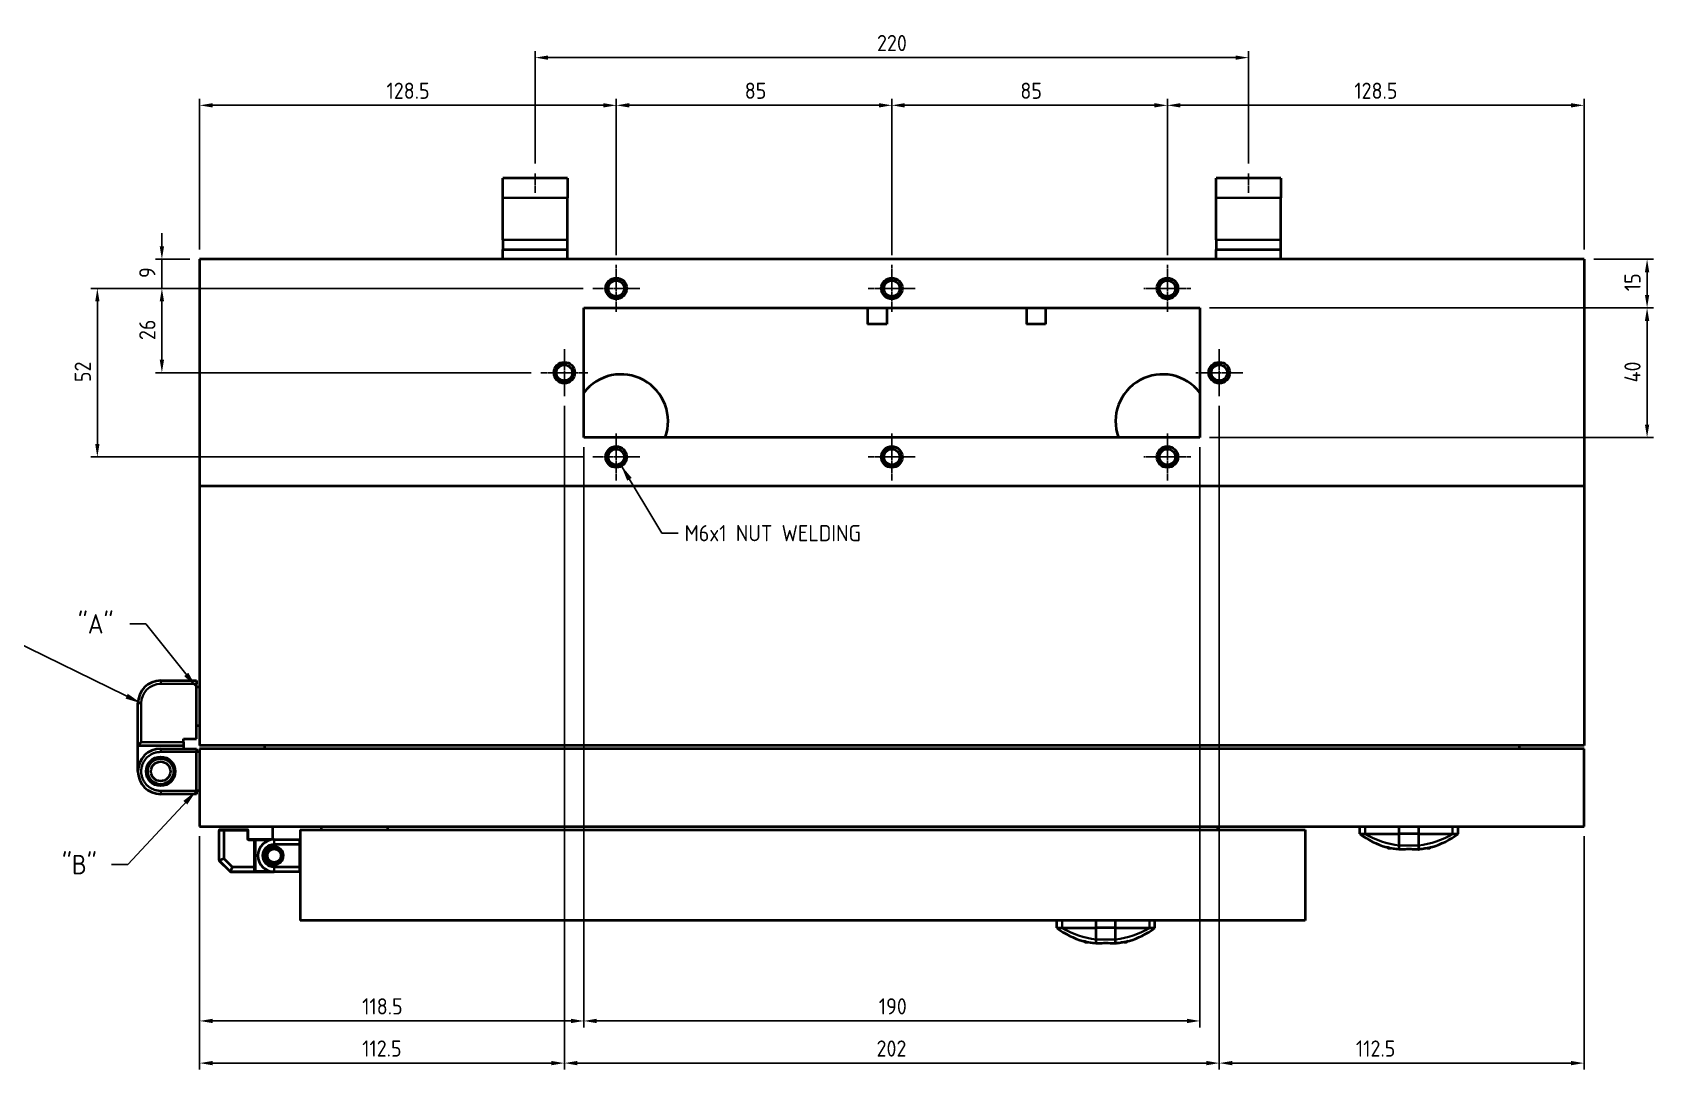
# Model space of a CAD drawing. Header units: millimetres. Extents: x 0 to 2378, y 0 to 1682.
# Drawn here: x 434 to 934, y 762 to 1082 of the extents above; entities that cross this region are included whole.
import ezdxf

# ---------------------------------------------------------------- set-up
doc = ezdxf.new("R2010")
doc.units = ezdxf.units.MM
doc.header["$LTSCALE"] = 2
doc.linetypes.add('CHAIN', pattern=[0.7087, 0.4724, -0.0591, 0.1181, -0.0591])
for name, color, linetype, lineweight, true_color in [('가시적인 것(ISO)', 3, 'Continuous', 40, 0x00ff00), ('가시적인 좁은 것(ISO)', 3, 'Continuous', 35, 0x00ff00), ('기호(ISO)', 5, 'Continuous', 25, 0x0000ff), ('중심 표식(ISO)', 1, 'Continuous', 25, 0xff0000), ('중심선(ISO)', 1, 'Continuous', 25, 0xff0000), ('치수(ISO)', 2, 'Continuous', 25, 0xffff00)]:
    doc.layers.add(name, color=color, linetype=linetype, lineweight=lineweight, true_color=true_color)
doc.styles.add('치수 텍스트_PSTEK_POSCO', font='isocp.shx')
doc.dimstyles.new('치수_PSTEK_POSCO', dxfattribs={"dimscale": 2, "dimtxt": 2.5, "dimasz": 2, "dimexe": 1, "dimexo": 1.5, "dimgap": 1, "dimtad": 1, "dimrnd": 1e-08, "dimdsep": 46, "dimtxsty": '치수 텍스트_PSTEK_POSCO', "dimcen": 0.09, "dimdle": 10, "dimclrd": 7, "dimclre": 7, "dimclrt": 2, "dimadec": 1, "dimazin": 2, "dimtfac": 1, "dimtmove": 0, "dimatfit": 3, "dimfxl": 1, "dimtolj": 1, "dimlwd": -1, "dimlwe": -1, "dimarcsym": 0})
doc.dimstyles.new('치수_PSTEK_POSCO$7', dxfattribs={"dimscale": 2, "dimtxt": 2.5, "dimasz": 2.5, "dimexe": 1, "dimexo": 1.5, "dimgap": 1, "dimtad": 1, "dimrnd": 1e-08, "dimdsep": 46, "dimtxsty": '치수 텍스트_PSTEK_POSCO', "dimcen": 0.09, "dimdle": 10, "dimclrd": 7, "dimclre": 7, "dimclrt": 2, "dimadec": 1, "dimazin": 2, "dimtfac": 1, "dimtmove": 0, "dimatfit": 3, "dimfxl": 1, "dimtolj": 1, "dimlwd": -1, "dimlwe": -1, "dimarcsym": 0})

# ---------------------------------------------------------------- blocks, each defined once
blk = doc.blocks.new('*D46')
at = {"layer": 'Defpoints', "color": 0, "transparency": 16777216}
for p in [(614.38, 1059.08), (485.88, 1011.59), (614.38, 1009.84)]:
    blk.add_point(p, dxfattribs=at)
at = {"layer": '치수(ISO)', "color": 7, "transparency": 16777216}
for p, q in [((485.88, 1014.59), (485.88, 1061.08)), ((614.38, 1012.84), (614.38, 1061.08)), ((489.88, 1059.08), (610.38, 1059.08))]:
    blk.add_line(p, q, dxfattribs=at)
for points in [[(489.88, 1059.75), (489.88, 1058.41), (485.88, 1059.08)], [(610.38, 1059.75), (610.38, 1058.41), (614.38, 1059.08)]]:
    blk.add_solid(points, dxfattribs=at)
at = {"layer": '치수(ISO)', "color": 2, "transparency": 16777216, "insert": (543.52, 1063.58), "char_height": 5, "attachment_point": 4, "style": '치수 텍스트_PSTEK_POSCO'}
blk.add_mtext('\\A1;128.5', dxfattribs=at)
blk = doc.blocks.new('*D47')
at = {"layer": 'Defpoints', "color": 0, "transparency": 16777216}
for p in [(699.38, 1059.08), (614.38, 1009.84), (699.38, 1009.84)]:
    blk.add_point(p, dxfattribs=at)
at = {"layer": '치수(ISO)', "color": 7, "transparency": 16777216}
for p, q in [((614.38, 1012.84), (614.38, 1061.08)), ((699.38, 1012.84), (699.38, 1061.08)), ((618.38, 1059.08), (695.38, 1059.08))]:
    blk.add_line(p, q, dxfattribs=at)
for points in [[(618.38, 1059.75), (618.38, 1058.41), (614.38, 1059.08)], [(695.38, 1059.75), (695.38, 1058.41), (699.38, 1059.08)]]:
    blk.add_solid(points, dxfattribs=at)
at = {"layer": '치수(ISO)', "color": 2, "transparency": 16777216, "insert": (654.02, 1063.58), "char_height": 5, "attachment_point": 4, "style": '치수 텍스트_PSTEK_POSCO'}
blk.add_mtext('\\A1;85', dxfattribs=at)
blk = doc.blocks.new('*D48')
at = {"layer": 'Defpoints', "color": 0, "transparency": 16777216}
for p in [(784.38, 1059.08), (699.38, 1009.84), (784.38, 1009.84)]:
    blk.add_point(p, dxfattribs=at)
at = {"layer": '치수(ISO)', "color": 7, "transparency": 16777216}
for p, q in [((699.38, 1012.84), (699.38, 1061.08)), ((784.38, 1012.84), (784.38, 1061.08)), ((703.38, 1059.08), (780.38, 1059.08))]:
    blk.add_line(p, q, dxfattribs=at)
for points in [[(703.38, 1059.75), (703.38, 1058.41), (699.38, 1059.08)], [(780.38, 1059.75), (780.38, 1058.41), (784.38, 1059.08)]]:
    blk.add_solid(points, dxfattribs=at)
at = {"layer": '치수(ISO)', "color": 2, "transparency": 16777216, "insert": (739.02, 1063.58), "char_height": 5, "attachment_point": 4, "style": '치수 텍스트_PSTEK_POSCO'}
blk.add_mtext('\\A1;85', dxfattribs=at)
blk = doc.blocks.new('*D49')
at = {"layer": 'Defpoints', "color": 0, "transparency": 16777216}
for p in [(912.88, 1059.08), (912.88, 1011.59), (784.38, 1009.84)]:
    blk.add_point(p, dxfattribs=at)
at = {"layer": '치수(ISO)', "color": 7, "transparency": 16777216}
for p, q in [((784.38, 1012.84), (784.38, 1061.08)), ((912.88, 1014.59), (912.88, 1061.08)), ((788.38, 1059.08), (908.88, 1059.08))]:
    blk.add_line(p, q, dxfattribs=at)
for points in [[(788.38, 1059.75), (788.38, 1058.41), (784.38, 1059.08)], [(908.88, 1059.75), (908.88, 1058.41), (912.88, 1059.08)]]:
    blk.add_solid(points, dxfattribs=at)
at = {"layer": '치수(ISO)', "color": 2, "transparency": 16777216, "insert": (842.02, 1063.58), "char_height": 5, "attachment_point": 4, "style": '치수 텍스트_PSTEK_POSCO'}
blk.add_mtext('\\A1;128.5', dxfattribs=at)
blk = doc.blocks.new('*D50')
at = {"layer": 'Defpoints', "color": 0, "transparency": 16777216}
for p in [(598.38, 969.34), (800.38, 969.34), (800.38, 763.58)]:
    blk.add_point(p, dxfattribs=at)
at = {"layer": '치수(ISO)', "color": 7, "transparency": 16777216}
for p, q in [((598.38, 966.34), (598.38, 761.58)), ((800.38, 966.34), (800.38, 761.58)), ((602.38, 763.58), (796.38, 763.58))]:
    blk.add_line(p, q, dxfattribs=at)
for points in [[(602.38, 764.25), (602.38, 762.92), (598.38, 763.58)], [(796.38, 764.25), (796.38, 762.92), (800.38, 763.58)]]:
    blk.add_solid(points, dxfattribs=at)
at = {"layer": '치수(ISO)', "color": 2, "transparency": 16777216, "insert": (694.66, 768.08), "char_height": 5, "attachment_point": 4, "style": '치수 텍스트_PSTEK_POSCO'}
blk.add_mtext('\\A1;202', dxfattribs=at)
blk = doc.blocks.new('*D51')
at = {"layer": 'Defpoints', "color": 0, "transparency": 16777216}
for p in [(454.34, 1002.59), (607.13, 1002.59), (607.13, 950.59)]:
    blk.add_point(p, dxfattribs=at)
at = {"layer": '치수(ISO)', "color": 7, "transparency": 16777216}
for p, q in [((604.13, 1002.59), (452.34, 1002.59)), ((454.34, 954.59), (454.34, 998.59)), ((604.13, 950.59), (452.34, 950.59))]:
    blk.add_line(p, q, dxfattribs=at)
for points in [[(453.68, 998.59), (455.01, 998.59), (454.34, 1002.59)], [(453.68, 954.59), (455.01, 954.59), (454.34, 950.59)]]:
    blk.add_solid(points, dxfattribs=at)
at = {"layer": '치수(ISO)', "color": 2, "transparency": 16777216, "insert": (449.84, 973.69), "char_height": 5, "attachment_point": 4, "rotation": 90, "style": '치수 텍스트_PSTEK_POSCO'}
blk.add_mtext('\\A1;52', dxfattribs=at)
blk = doc.blocks.new('*D52')
at = {"layer": 'Defpoints', "color": 0, "transparency": 16777216}
for p in [(474.25, 1011.59), (485.88, 1011.59), (607.13, 1002.59)]:
    blk.add_point(p, dxfattribs=at)
at = {"layer": '치수(ISO)', "color": 7, "transparency": 16777216}
for p, q in [((474.25, 1015.59), (474.25, 1019.59)), ((482.88, 1011.59), (472.25, 1011.59)), ((474.25, 1002.59), (474.25, 1011.59)), ((604.13, 1002.59), (472.25, 1002.59)), ((474.25, 998.59), (474.25, 994.59))]:
    blk.add_line(p, q, dxfattribs=at)
for points in [[(473.58, 1015.59), (474.92, 1015.59), (474.25, 1011.59)], [(473.58, 998.59), (474.92, 998.59), (474.25, 1002.59)]]:
    blk.add_solid(points, dxfattribs=at)
at = {"layer": '치수(ISO)', "color": 2, "transparency": 16777216, "insert": (469.75, 1005.81), "char_height": 5, "attachment_point": 4, "rotation": 90, "style": '치수 텍스트_PSTEK_POSCO'}
blk.add_mtext('\\A1;9', dxfattribs=at)
blk = doc.blocks.new('*D53')
at = {"layer": 'Defpoints', "color": 0, "transparency": 16777216}
for p in [(474.25, 1002.59), (607.13, 1002.59), (591.13, 976.59)]:
    blk.add_point(p, dxfattribs=at)
at = {"layer": '치수(ISO)', "color": 7, "transparency": 16777216}
for p, q in [((604.13, 1002.59), (472.25, 1002.59)), ((474.25, 980.59), (474.25, 998.59)), ((588.13, 976.59), (472.25, 976.59))]:
    blk.add_line(p, q, dxfattribs=at)
for points in [[(473.58, 998.59), (474.92, 998.59), (474.25, 1002.59)], [(473.58, 980.59), (474.92, 980.59), (474.25, 976.59)]]:
    blk.add_solid(points, dxfattribs=at)
at = {"layer": '치수(ISO)', "color": 2, "transparency": 16777216, "insert": (469.75, 986.65), "char_height": 5, "attachment_point": 4, "rotation": 90, "style": '치수 텍스트_PSTEK_POSCO'}
blk.add_mtext('\\A1;26', dxfattribs=at)
blk = doc.blocks.new('*D54')
at = {"layer": 'Defpoints', "color": 0, "transparency": 16777216}
for p in [(604.38, 956.59), (794.38, 956.59), (604.38, 776.59)]:
    blk.add_point(p, dxfattribs=at)
at = {"layer": '치수(ISO)', "color": 7, "transparency": 16777216}
for p, q in [((604.38, 953.59), (604.38, 774.59)), ((794.38, 953.59), (794.38, 774.59)), ((790.38, 776.59), (608.38, 776.59))]:
    blk.add_line(p, q, dxfattribs=at)
for points in [[(608.38, 777.26), (608.38, 775.92), (604.38, 776.59)], [(790.38, 777.26), (790.38, 775.92), (794.38, 776.59)]]:
    blk.add_solid(points, dxfattribs=at)
at = {"layer": '치수(ISO)', "color": 2, "transparency": 16777216, "insert": (695.36, 781.09), "char_height": 5, "attachment_point": 4, "style": '치수 텍스트_PSTEK_POSCO'}
blk.add_mtext('\\A1;190', dxfattribs=at)
blk = doc.blocks.new('*D55')
at = {"layer": 'Defpoints', "color": 0, "transparency": 16777216}
for p in [(604.38, 956.59), (485.88, 836.59), (604.38, 776.59)]:
    blk.add_point(p, dxfattribs=at)
at = {"layer": '치수(ISO)', "color": 7, "transparency": 16777216}
for p, q in [((604.38, 953.59), (604.38, 774.59)), ((485.88, 833.59), (485.88, 774.59)), ((489.88, 776.59), (600.38, 776.59))]:
    blk.add_line(p, q, dxfattribs=at)
for points in [[(489.88, 777.26), (489.88, 775.92), (485.88, 776.59)], [(600.38, 777.26), (600.38, 775.92), (604.38, 776.59)]]:
    blk.add_solid(points, dxfattribs=at)
at = {"layer": '치수(ISO)', "color": 2, "transparency": 16777216, "insert": (536.02, 781.09), "char_height": 5, "attachment_point": 4, "style": '치수 텍스트_PSTEK_POSCO'}
blk.add_mtext('\\A1;118.5', dxfattribs=at)
blk = doc.blocks.new('*D56')
at = {"layer": 'Defpoints', "color": 0, "transparency": 16777216}
for p in [(800.38, 969.34), (912.88, 836.59), (912.88, 763.58)]:
    blk.add_point(p, dxfattribs=at)
at = {"layer": '치수(ISO)', "color": 7, "transparency": 16777216}
for p, q in [((800.38, 966.34), (800.38, 761.58)), ((912.88, 833.59), (912.88, 761.58)), ((804.38, 763.58), (908.88, 763.58))]:
    blk.add_line(p, q, dxfattribs=at)
for points in [[(804.38, 764.25), (804.38, 762.92), (800.38, 763.58)], [(908.88, 764.25), (908.88, 762.92), (912.88, 763.58)]]:
    blk.add_solid(points, dxfattribs=at)
at = {"layer": '치수(ISO)', "color": 2, "transparency": 16777216, "insert": (842.51, 768.08), "char_height": 5, "attachment_point": 4, "style": '치수 텍스트_PSTEK_POSCO'}
blk.add_mtext('\\A1;112.5', dxfattribs=at)
blk = doc.blocks.new('*D63')
at = {"layer": 'Defpoints', "color": 0, "transparency": 16777216}
for p in [(809.38, 1073.79), (589.38, 1038.09), (809.38, 1038.09)]:
    blk.add_point(p, dxfattribs=at)
at = {"layer": '치수(ISO)', "color": 7, "transparency": 16777216}
for p, q in [((589.38, 1041.09), (589.38, 1075.79)), ((809.38, 1041.09), (809.38, 1075.79)), ((593.38, 1073.79), (805.38, 1073.79))]:
    blk.add_line(p, q, dxfattribs=at)
for points in [[(593.38, 1074.46), (593.38, 1073.13), (589.38, 1073.79)], [(805.38, 1074.46), (805.38, 1073.13), (809.38, 1073.79)]]:
    blk.add_solid(points, dxfattribs=at)
at = {"layer": '치수(ISO)', "color": 2, "transparency": 16777216, "insert": (694.81, 1078.29), "char_height": 5, "attachment_point": 4, "style": '치수 텍스트_PSTEK_POSCO'}
blk.add_mtext('\\A1;220', dxfattribs=at)
blk = doc.blocks.new('*D80')
at = {"layer": 'Defpoints', "color": 0, "transparency": 16777216}
for p in [(794.38, 996.59), (794.38, 956.59), (932.32, 956.59)]:
    blk.add_point(p, dxfattribs=at)
at = {"layer": '치수(ISO)', "color": 7, "transparency": 16777216}
for p, q in [((797.38, 996.59), (934.32, 996.59)), ((932.32, 992.59), (932.32, 960.59)), ((797.38, 956.59), (934.32, 956.59))]:
    blk.add_line(p, q, dxfattribs=at)
for points in [[(931.65, 992.59), (932.99, 992.59), (932.32, 996.59)], [(931.65, 960.59), (932.99, 960.59), (932.32, 956.59)]]:
    blk.add_solid(points, dxfattribs=at)
at = {"layer": '치수(ISO)', "color": 2, "transparency": 16777216, "insert": (927.82, 973.59), "char_height": 5, "attachment_point": 4, "rotation": 90, "style": '치수 텍스트_PSTEK_POSCO'}
blk.add_mtext('\\A1;40', dxfattribs=at)
blk = doc.blocks.new('*D81')
at = {"layer": 'Defpoints', "color": 0, "transparency": 16777216}
for p in [(912.88, 1011.59), (932.32, 1011.59), (794.38, 996.59)]:
    blk.add_point(p, dxfattribs=at)
at = {"layer": '치수(ISO)', "color": 7, "transparency": 16777216}
for p, q in [((915.88, 1011.59), (934.32, 1011.59)), ((932.32, 1000.59), (932.32, 1007.59)), ((797.38, 996.59), (934.32, 996.59))]:
    blk.add_line(p, q, dxfattribs=at)
for points in [[(931.65, 1007.59), (932.99, 1007.59), (932.32, 1011.59)], [(931.65, 1000.59), (932.99, 1000.59), (932.32, 996.59)]]:
    blk.add_solid(points, dxfattribs=at)
at = {"layer": '치수(ISO)', "color": 2, "transparency": 16777216, "insert": (927.82, 1001.73), "char_height": 5, "attachment_point": 4, "rotation": 90, "style": '치수 텍스트_PSTEK_POSCO'}
blk.add_mtext('\\A1;15', dxfattribs=at)
blk = doc.blocks.new('*D188')
at = {"layer": 'Defpoints', "color": 0, "transparency": 16777216}
for p in [(598.38, 969.34), (485.88, 836.59), (485.88, 763.58)]:
    blk.add_point(p, dxfattribs=at)
at = {"layer": '치수(ISO)', "color": 7, "transparency": 16777216}
for p, q in [((598.38, 966.34), (598.38, 761.58)), ((485.88, 833.59), (485.88, 761.58)), ((594.38, 763.58), (489.88, 763.58))]:
    blk.add_line(p, q, dxfattribs=at)
for points in [[(489.88, 764.25), (489.88, 762.92), (485.88, 763.58)], [(594.38, 764.25), (594.38, 762.92), (598.38, 763.58)]]:
    blk.add_solid(points, dxfattribs=at)
at = {"layer": '치수(ISO)', "color": 2, "transparency": 16777216, "insert": (536.02, 768.08), "char_height": 5, "attachment_point": 4, "style": '치수 텍스트_PSTEK_POSCO'}
blk.add_mtext('\\A1;112.5', dxfattribs=at)

msp = doc.modelspace()

# ---------------------------------------------------------------- linework, layer by layer
at = {"layer": '가시적인 것(ISO)'}
for p, q in [((599.3751, 1036.5885), (579.3751, 1036.5885)), ((579.3751, 1030.5885), (579.3751, 1036.5885)), ((599.3751, 1036.5885), (599.3751, 1030.5885)), ((819.3751, 1036.5885), (799.3751, 1036.5885)), ((799.3751, 1030.5885), (799.3751, 1036.5885)), ((819.3751, 1036.5885), (819.3751, 1030.5885)), ((579.3751, 1017.5885), (579.3751, 1030.5885)), ((599.3751, 1017.5885), (599.3751, 1030.5885)), ((799.3751, 1017.5885), (799.3751, 1030.5885)), ((819.3751, 1017.5885), (819.3751, 1030.5885)), ((579.3751, 1017.5885), (579.3751, 1014.5885)), ((599.3751, 1014.5885), (599.3751, 1017.5885)), ((799.3751, 1017.5885), (799.3751, 1014.5885)), ((819.3751, 1014.5885), (819.3751, 1017.5885)), ((912.8751, 1011.5885), (485.8751, 1011.5885)), ((485.8751, 1011.5885), (485.8751, 941.5885)), ((579.3751, 1011.5885), (579.3751, 1014.5885)), ((579.3751, 1014.5885), (599.3751, 1014.5885)), ((599.3751, 1011.5885), (599.3751, 1014.5885)), ((799.3751, 1011.5885), (799.3751, 1014.5885)), ((799.3751, 1014.5885), (819.3751, 1014.5885)), ((819.3751, 1011.5885), (819.3751, 1014.5885)), ((912.8751, 1011.5885), (912.8751, 941.5885)), ((604.3751, 956.5885), (604.3751, 996.5885)), ((604.3751, 996.5885), (794.3751, 996.5885)), ((691.9251, 996.5885), (691.9251, 991.5885)), ((697.8251, 996.5885), (697.8251, 991.5885)), ((740.9251, 996.5885), (740.9251, 991.5885)), ((746.8251, 996.5885), (746.8251, 991.5885)), ((794.3751, 996.5885), (794.3751, 956.5885)), ((697.8251, 991.5885), (691.9251, 991.5885)), ((746.8251, 991.5885), (740.9251, 991.5885)), ((794.3751, 956.5885), (604.3751, 956.5885)), ((912.8751, 941.5885), (485.8751, 941.5885)), ((485.8751, 941.5885), (485.8751, 861.5885)), ((912.8751, 941.5885), (912.8751, 861.5885)), ((473.8751, 881.5885), (484.8751, 881.5885)), ((484.8751, 881.5885), (484.8751, 880.5885)), ((484.8751, 863.5885), (484.8751, 880.5885)), ((485.8751, 879.5885), (484.8751, 879.5885)), ((466.8751, 861.5885), (466.8751, 874.5885)), ((485.8751, 867.5885), (484.8751, 867.5885)), ((467.8751, 862.5885), (466.8751, 861.5885)), ((466.8751, 861.5885), (480.8751, 861.5885)), ((466.8751, 853.5885), (466.8751, 861.5885)), ((473.8751, 860.5885), (484.8751, 860.5885)), ((480.8751, 863.5885), (484.8751, 863.5885)), ((480.8751, 862.5885), (480.8751, 863.5885)), ((480.8751, 862.5885), (480.8751, 861.5885)), ((480.8751, 861.5885), (480.8751, 860.5885)), ((484.8751, 860.5885), (484.8751, 859.5885)), ((912.8751, 861.5885), (485.8751, 861.5885)), ((912.8751, 860.5885), (485.8751, 860.5885)), ((485.8751, 860.5885), (485.8751, 836.5885)), ((505.8751, 861.5885), (505.8751, 860.5885)), ((892.8751, 861.5885), (892.8751, 860.5885)), ((912.8751, 836.5885), (912.8751, 860.5885)), ((484.8751, 847.5885), (484.8751, 859.5885)), ((485.8751, 859.5885), (484.8751, 859.5885)), ((484.8751, 846.5885), (473.8751, 846.5885)), ((484.8751, 847.5885), (484.8751, 846.5885)), ((485.8751, 847.5885), (484.8751, 847.5885)), ((485.8751, 836.5885), (912.8751, 836.5885)), ((491.8751, 826.1713), (491.8751, 835.3885)), ((493.4579, 835.5885), (492.0751, 835.5885)), ((500.6751, 835.5885), (493.4579, 835.5885)), ((500.8751, 832.7885), (500.8751, 835.3885)), ((508.3751, 836.5885), (508.3751, 832.5885)), ((516.8751, 835.5885), (516.8751, 807.5885)), ((516.8751, 835.5885), (826.8751, 835.5885)), ((523.3751, 836.5885), (523.3751, 835.5885)), ((543.8751, 836.5885), (543.8751, 835.5885)), ((799.8751, 836.5885), (799.8751, 835.5885)), ((826.8751, 835.5885), (826.8751, 807.5885)), ((843.7376, 834.3194), (843.7376, 836.5885)), ((855.8751, 834.3194), (855.8751, 836.5885)), ((861.8751, 834.3194), (861.8751, 836.5885)), ((874.0125, 834.3194), (874.0125, 836.5885)), ((502.6751, 832.5885), (501.0751, 832.5885)), ((503.0751, 832.5885), (502.6751, 832.5885)), ((502.8751, 824.1713), (502.8751, 832.3885)), ((508.8751, 832.5885), (503.0751, 832.5885)), ((508.3751, 830.1909), (508.3751, 830.14)), ((508.8751, 832.5885), (516.6751, 832.5885)), ((861.8751, 834.3194), (855.8751, 834.3194)), ((855.8751, 830.7477), (855.8751, 834.3194)), ((855.8751, 829.5039), (855.8751, 830.7477)), ((861.8751, 830.7477), (861.8751, 834.3194)), ((861.8751, 829.5039), (861.8751, 830.7477)), ((495.3165, 822.6471), (491.9336, 826.0299)), ((511.2751, 826.5885), (511.3291, 826.5885)), ((852.7251, 829.8808), (853.3174, 829.8808)), ((864.4317, 829.8808), (865.0251, 829.8808)), ((495.4579, 822.5885), (502.6751, 822.5885)), ((502.6751, 822.5885), (503.0751, 822.5885)), ((502.8751, 824.1713), (502.8751, 822.7885)), ((503.0751, 822.5885), (508.8751, 822.5885)), ((516.6751, 822.5885), (508.8751, 822.5885)), ((826.8751, 807.5885), (516.8751, 807.5885)), ((750.2376, 805.3194), (750.2376, 807.5885)), ((762.3751, 805.3194), (762.3751, 807.5885)), ((768.3751, 805.3194), (762.3751, 805.3194)), ((762.3751, 801.7477), (762.3751, 805.3194)), ((768.3751, 805.3194), (768.3751, 807.5885)), ((768.3751, 801.7477), (768.3751, 805.3194)), ((780.5125, 805.3194), (780.5125, 807.5885)), ((759.2251, 800.8808), (759.8174, 800.8808)), ((762.3751, 800.5039), (762.3751, 801.7477)), ((768.3751, 800.5039), (768.3751, 801.7477)), ((770.9317, 800.8808), (771.5251, 800.8808))]:
    msp.add_line(p, q, dxfattribs=at)
for centre, radius in [((614.3751, 1002.5885), 3.25), ((614.3751, 1002.5885), 2.4585), ((699.3751, 1002.5885), 3.25), ((699.3751, 1002.5885), 2.4585), ((784.3751, 1002.5885), 3.25), ((784.3751, 1002.5885), 2.4585), ((598.3751, 976.5885), 3.25), ((598.3751, 976.5885), 2.4585), ((800.3751, 976.5885), 3.25), ((800.3751, 976.5885), 2.4585), ((614.3751, 950.5885), 3.25), ((614.3751, 950.5885), 2.4585), ((699.3751, 950.5885), 3.25), ((699.3751, 950.5885), 2.4585), ((784.3751, 950.5885), 3.25), ((784.3751, 950.5885), 2.4585), ((473.8751, 853.5885), 4.5), ((473.8751, 853.5885), 4), ((473.8751, 853.5885), 3), ((508.8751, 827.5885), 2.65), ((508.8751, 827.5885), 2.6), ((508.8751, 827.5885), 2.1)]:
    msp.add_circle(centre, radius, dxfattribs=at)
for centre, radius, start, end in [((615.8751, 961.5885), 14.5, 339.828729, 142.476487), ((782.8751, 961.5885), 14.5, 37.523513, 200.171271), ((473.8751, 874.5885), 7, 90, 180), ((473.8751, 853.5885), 7, 90, 270), ((492.0751, 835.3885), 0.2, 90, 180), ((500.6751, 835.3885), 0.2, 0, 90), ((501.0751, 832.7885), 0.2, 180, 270), ((502.6751, 832.3885), 0.2, 0, 90), ((508.8751, 827.5885), 5, 90, 270), ((516.6751, 832.3885), 0.2, 0, 90), ((858.8751, 854.3285), 25.09, 232.891459, 253.987162), ((852.7251, 830.3808), 0.5, 211.866072, 270), ((865.0251, 830.3808), 0.5, 270, 328.134071), ((858.8751, 854.3285), 25.09, 286.012838, 307.108541), ((492.0751, 826.1713), 0.2, 180, 225), ((495.4579, 822.7885), 0.2, 225, 270), ((502.6751, 822.7885), 0.2, 270, 0), ((516.6751, 822.7885), 0.2, 270, 0), ((765.3751, 825.3285), 25.09, 232.891459, 253.987162), ((765.3751, 825.3285), 25.09, 286.012838, 307.108541), ((759.2251, 801.3808), 0.5, 211.866072, 270), ((771.5251, 801.3808), 0.5, 270, 328.134071)]:
    msp.add_arc(centre, radius, start, end, dxfattribs=at)
for points, knots in [([(843.7376, 834.3194), (843.7933, 834.3194), (843.8769, 834.3194), (844.2956, 834.3194), (844.47, 834.3194), (844.8886, 834.3194), (845.1329, 834.3194), (845.4115, 834.3194)], [-0.794182825, -0.794182825, -0.794182825, -0.794182825, -0.397060479, -0.397060479, -0.1985164, -0.1985164, -0.000001, -0.000001, -0.000001, -0.000001]), ([(845.4115, 834.3194), (845.915, 834.3194), (846.5153, 834.3194), (847.9143, 834.3194), (848.7109, 834.3194), (850.0463, 834.3194), (850.5141, 834.3194), (851.7364, 834.3193), (852.5152, 834.3194), (853.741, 834.3194), (854.1576, 834.3194), (855.0068, 834.3193), (855.4384, 834.3194), (855.8751, 834.3194)], [-1.4373876, -1.4373876, -1.4373876, -1.4373876, -1.07799796, -1.07799796, -0.71829101, -0.71829101, -0.53864198, -0.53864198, -0.26919777, -0.26919777, -0.13451784, -0.13451784, -0.000001, -0.000001, -0.000001, -0.000001]), ([(855.8808, 829.5028), (854.8594, 829.6023), (853.8805, 829.7544), (852.6419, 830.0269), (852.2871, 830.1164), (851.9539, 830.212)], [0, 0, 0, 0, 0.321773695, 0.321773695, 0.459943574, 0.459943574, 0.459943574, 0.459943574]), ([(865.7962, 830.212), (864.9688, 829.9745), (863.998, 829.7741), (862.6034, 829.5816), (862.2396, 829.5389), (861.8694, 829.5028)], [0, 0, 0, 0, 0.343124535, 0.343124535, 0.459743791, 0.459743791, 0.459743791, 0.459743791]), ([(861.8751, 834.3194), (862.3117, 834.3194), (862.7434, 834.3193), (863.5925, 834.3194), (864.0092, 834.3194), (865.235, 834.3194), (866.0137, 834.3193), (867.236, 834.3194), (867.7038, 834.3194), (869.0392, 834.3194), (869.8358, 834.3194), (871.2348, 834.3194), (871.8352, 834.3194), (872.3386, 834.3194)], [-1.43451955, -1.43451955, -1.43451955, -1.43451955, -1.30026929, -1.30026929, -1.16585639, -1.16585639, -0.89694514, -0.89694514, -0.71765182, -0.71765182, -0.35866508, -0.35866508, -0.000001, -0.000001, -0.000001, -0.000001]), ([(872.3386, 834.3194), (872.6172, 834.3194), (872.8615, 834.3194), (873.2802, 834.3194), (873.4546, 834.3194), (873.8732, 834.3194), (873.9568, 834.3194), (874.0125, 834.3194)], [-0.79365146, -0.79365146, -0.79365146, -0.79365146, -0.595268882, -0.595268882, -0.396857642, -0.396857642, -0.000001, -0.000001, -0.000001, -0.000001]), ([(510.8909, 825.8684), (510.891, 825.8684), (510.891, 825.8685), (510.8915, 825.869), (510.8922, 825.8698), (510.8942, 825.8722), (510.8954, 825.8737), (510.897, 825.8755)], [0.006297693, 0.006297693, 0.006297693, 0.006297693, 0.0084358314, 0.0084358314, 0.0151647689, 0.0151647689, 0.0217175934, 0.0217175934, 0.0217175934, 0.0217175934]), ([(511.1666, 828.9195), (511.1121, 829.0132), (511.0585, 829.0921), (510.9644, 829.2208), (510.925, 829.2682), (510.9053, 829.2916)], [0.067303203, 0.067303203, 0.067303203, 0.067303203, 0.116374695, 0.116374695, 0.170093143, 0.170093143, 0.170093143, 0.170093143]), ([(510.9053, 825.8854), (510.9247, 825.9085), (510.9635, 825.9552), (511.0219, 826.0349), (511.0324, 826.0494), (511.0431, 826.0647)], [0, 0, 0, 0, 0.053116422, 0.053116422, 0.0640981949, 0.0640981949, 0.0640981949, 0.0640981949]), ([(511.0966, 826.1437), (511.1662, 826.2507), (511.244, 826.3879), (511.3305, 826.5909), (511.3479, 826.6345), (511.3644, 826.6797)], [0, 0, 0, 0, 0.0657085329, 0.0657085329, 0.0827712915, 0.0827712915, 0.0827712915, 0.0827712915]), ([(511.3863, 828.4349), (511.3348, 828.5875), (511.273, 828.7242), (511.175, 828.9071), (511.1386, 828.9681), (511.1039, 829.0219)], [0, 0, 0, 0, 0.0557694048, 0.0557694048, 0.0882592315, 0.0882592315, 0.0882592315, 0.0882592315]), ([(511.5015, 827.2361), (511.5114, 827.31), (511.5184, 827.3857), (511.5283, 827.5935), (511.5246, 827.7284), (511.5113, 827.8582)], [0, 0, 0, 0, 0.0229135359, 0.0229135359, 0.0626124724, 0.0626124724, 0.0626124724, 0.0626124724]), ([(750.2376, 805.3194), (750.2933, 805.3194), (750.3769, 805.3194), (750.7956, 805.3194), (750.97, 805.3194), (751.3886, 805.3194), (751.6329, 805.3194), (751.9115, 805.3194)], [-0.794182825, -0.794182825, -0.794182825, -0.794182825, -0.397060479, -0.397060479, -0.1985164, -0.1985164, -0.000001, -0.000001, -0.000001, -0.000001]), ([(751.9115, 805.3194), (752.415, 805.3194), (753.0153, 805.3194), (754.4143, 805.3194), (755.2109, 805.3194), (756.5463, 805.3194), (757.0141, 805.3194), (758.2364, 805.3193), (759.0152, 805.3194), (760.241, 805.3194), (760.6576, 805.3194), (761.5068, 805.3193), (761.9384, 805.3194), (762.3751, 805.3194)], [-1.4373876, -1.4373876, -1.4373876, -1.4373876, -1.07799796, -1.07799796, -0.71829101, -0.71829101, -0.53864198, -0.53864198, -0.26919777, -0.26919777, -0.13451784, -0.13451784, -0.000001, -0.000001, -0.000001, -0.000001]), ([(768.3751, 805.3194), (768.8117, 805.3194), (769.2434, 805.3193), (770.0925, 805.3194), (770.5092, 805.3194), (771.735, 805.3194), (772.5137, 805.3193), (773.736, 805.3194), (774.2038, 805.3194), (775.5392, 805.3194), (776.3358, 805.3194), (777.7348, 805.3194), (778.3352, 805.3194), (778.8386, 805.3194)], [-1.43451955, -1.43451955, -1.43451955, -1.43451955, -1.30026929, -1.30026929, -1.16585639, -1.16585639, -0.89694514, -0.89694514, -0.71765182, -0.71765182, -0.35866508, -0.35866508, -0.000001, -0.000001, -0.000001, -0.000001]), ([(778.8386, 805.3194), (779.1172, 805.3194), (779.3615, 805.3194), (779.7802, 805.3194), (779.9546, 805.3194), (780.3732, 805.3194), (780.4568, 805.3194), (780.5125, 805.3194)], [-0.79365146, -0.79365146, -0.79365146, -0.79365146, -0.595268882, -0.595268882, -0.396857642, -0.396857642, -0.000001, -0.000001, -0.000001, -0.000001]), ([(762.3808, 800.5028), (761.3594, 800.6023), (760.3805, 800.7544), (759.1419, 801.0269), (758.7871, 801.1164), (758.4539, 801.212)], [0, 0, 0, 0, 0.321773695, 0.321773695, 0.459943574, 0.459943574, 0.459943574, 0.459943574]), ([(772.2962, 801.212), (771.4688, 800.9745), (770.498, 800.7741), (769.1034, 800.5816), (768.7396, 800.5389), (768.3694, 800.5028)], [0, 0, 0, 0, 0.343124535, 0.343124535, 0.459743791, 0.459743791, 0.459743791, 0.459743791])]:
    msp.add_open_spline(points, degree=3, knots=knots, dxfattribs=at)
for points in [[(868.9173, 831.3358), (868.8267, 831.2963), (868.6878, 831.2361), (868.5055, 831.1603)], [(510.9392, 829.2504), (510.9131, 829.2828), (510.8967, 829.3019), (510.892, 829.3073)], [(511.0429, 829.1127), (510.9803, 829.2017), (510.9286, 829.2638), (510.9053, 829.2916)], [(511.2391, 826.3912), (511.2918, 826.4954), (511.3433, 826.6143), (511.3871, 826.7446)], [(511.3413, 828.558), (511.3122, 828.6321), (511.281, 828.7015), (511.2492, 828.7657)], [(855.8753, 829.5039), (855.8782, 829.5031), (855.8811, 829.5027), (855.884, 829.5028)], [(858.8763, 829.5409), (857.8672, 829.5409), (856.8468, 829.5255), (855.884, 829.5027)], [(861.8662, 829.5027), (860.9041, 829.5255), (859.8846, 829.5409), (858.8763, 829.5409)], [(861.8661, 829.5028), (861.8691, 829.5027), (861.872, 829.5031), (861.8749, 829.5039)], [(762.3753, 800.5039), (762.3782, 800.5031), (762.3811, 800.5027), (762.384, 800.5028)], [(765.3763, 800.5409), (764.3672, 800.5409), (763.3468, 800.5255), (762.384, 800.5027)], [(768.3662, 800.5027), (767.4041, 800.5255), (766.3846, 800.5409), (765.3763, 800.5409)], [(768.3661, 800.5028), (768.3691, 800.5027), (768.372, 800.5031), (768.3749, 800.5039)], [(775.4173, 802.3358), (775.3267, 802.2963), (775.1878, 802.2361), (775.0055, 802.1603)]]:
    msp.add_open_spline(points, degree=3, dxfattribs=at)
at = {"layer": '가시적인 좁은 것(ISO)'}
for p, q in [((579.3751, 1030.5885), (599.3751, 1030.5885)), ((799.3751, 1030.5885), (819.3751, 1030.5885)), ((599.3751, 1017.5885), (579.3751, 1017.5885)), ((819.3751, 1017.5885), (799.3751, 1017.5885)), ((473.8751, 881.5885), (473.8751, 880.5885)), ((484.8751, 880.5885), (473.8751, 880.5885)), ((466.8751, 874.5885), (467.8751, 874.5885)), ((467.8751, 862.5885), (467.8751, 874.5885)), ((467.8751, 862.5885), (480.8751, 862.5885)), ((473.8751, 859.5885), (473.8751, 860.5885)), ((484.8751, 859.5885), (473.8751, 859.5885)), ((473.8751, 846.5885), (473.8751, 847.5885)), ((473.8751, 847.5885), (484.8751, 847.5885)), ((491.8751, 835.3885), (491.9336, 835.3885)), ((493.3165, 835.3885), (491.9336, 835.3885)), ((491.9336, 826.1713), (491.9336, 835.3885)), ((493.3165, 835.3885), (493.3165, 826.7441)), ((493.4579, 835.3885), (493.3165, 835.3885)), ((493.4579, 835.5885), (493.4579, 835.3885)), ((500.6751, 835.3885), (493.4579, 835.3885)), ((493.4579, 835.3885), (493.4579, 826.7441)), ((500.6751, 835.3885), (500.6751, 835.5885)), ((500.6751, 832.7885), (500.6751, 835.3885)), ((500.8751, 835.3885), (500.6751, 835.3885)), ((845.4115, 834.3194), (845.4115, 836.5885)), ((872.3386, 834.3194), (872.3386, 836.5885)), ((500.8751, 832.7885), (500.6751, 832.7885)), ((501.0751, 832.5885), (501.0751, 832.3885)), ((502.6751, 832.3885), (501.0751, 832.3885)), ((502.6751, 832.3885), (502.6751, 832.5885)), ((502.6751, 824.1713), (502.6751, 832.3885)), ((502.8751, 832.3885), (502.6751, 832.3885)), ((502.8751, 832.3885), (503.0751, 832.3885)), ((503.0751, 832.5885), (503.0751, 832.3885)), ((503.0751, 832.3885), (503.0751, 822.7885)), ((507.4751, 832.3885), (503.0751, 832.3885)), ((508.8751, 832.5299), (508.8751, 832.5885)), ((508.8751, 832.5299), (516.6751, 832.5299)), ((508.8751, 831.1471), (508.8751, 832.5299)), ((516.6751, 831.1471), (508.8751, 831.1471)), ((508.8751, 831.1471), (508.8751, 831.0056)), ((516.6751, 831.0056), (508.8751, 831.0056)), ((516.6751, 832.5299), (516.6751, 832.5885)), ((516.6751, 832.5299), (516.6751, 831.1471)), ((516.6751, 831.0056), (516.6751, 831.1471)), ((516.6751, 824.1713), (516.6751, 831.0056)), ((516.8751, 831.0056), (516.6751, 831.0056)), ((861.8751, 830.7477), (855.8751, 830.7477)), ((491.9336, 826.1713), (491.8751, 826.1713)), ((491.9336, 826.1713), (493.3165, 826.7441)), ((491.9336, 826.0299), (491.9751, 826.0713)), ((491.9751, 826.0713), (493.3579, 826.6441)), ((495.3579, 822.6885), (491.9751, 826.0713)), ((493.3165, 826.7441), (493.4579, 826.7441)), ((493.3579, 826.6441), (493.4579, 826.7441)), ((493.3579, 826.6441), (495.9307, 824.0713)), ((493.4579, 826.7441), (496.0307, 824.1713)), ((495.3579, 822.6885), (495.3165, 822.6471)), ((495.3579, 822.6885), (495.9307, 824.0713)), ((495.4579, 822.6471), (496.0307, 824.0299)), ((495.4579, 822.6471), (502.6751, 822.6471)), ((495.4579, 822.5885), (495.4579, 822.6471)), ((495.9307, 824.0713), (496.0307, 824.1713)), ((496.0307, 824.1713), (502.6751, 824.1713)), ((496.0307, 824.1713), (496.0307, 824.0299)), ((496.0307, 824.0299), (502.6751, 824.0299)), ((502.6751, 824.1713), (502.8751, 824.1713)), ((502.6751, 824.0299), (502.6751, 824.1713)), ((502.6751, 824.0299), (502.6751, 822.6471)), ((502.6751, 822.5885), (502.6751, 822.6471)), ((503.0751, 822.7885), (502.8751, 822.7885)), ((503.0751, 822.7885), (503.0751, 822.5885)), ((503.0751, 822.7885), (507.4751, 822.7885)), ((508.8751, 824.1713), (516.6751, 824.1713)), ((508.8751, 824.0299), (508.8751, 824.1713)), ((508.8751, 824.0299), (516.6751, 824.0299)), ((508.8751, 824.0299), (508.8751, 822.6471)), ((516.6751, 822.6471), (508.8751, 822.6471)), ((508.8751, 822.6471), (508.8751, 822.5885)), ((516.6751, 824.1713), (516.8751, 824.1713)), ((516.6751, 824.0299), (516.6751, 824.1713)), ((516.6751, 824.0299), (516.6751, 822.6471)), ((516.6751, 822.5885), (516.6751, 822.6471)), ((751.9115, 805.3194), (751.9115, 807.5885)), ((778.8386, 805.3194), (778.8386, 807.5885)), ((768.3751, 801.7477), (762.3751, 801.7477))]:
    msp.add_line(p, q, dxfattribs=at)
msp.add_circle((508.8751, 827.5885), 2.85, dxfattribs=at)
for centre, radius, start, end in [((614.3751, 1002.5885), 3, 100, 10), ((699.3751, 1002.5885), 3, 100, 10), ((784.3751, 1002.5885), 3, 100, 10), ((598.3751, 976.5885), 3, 100, 10), ((800.3751, 976.5885), 3, 100, 10), ((614.3751, 950.5885), 3, 100, 10), ((699.3751, 950.5885), 3, 100, 10), ((784.3751, 950.5885), 3, 100, 10), ((473.8751, 874.5885), 6, 90, 180), ((501.0751, 832.7885), 0.4, 180, 270), ((508.8751, 827.5885), 4.9414, 90, 270), ((508.8751, 827.5885), 3.5586, 90, 270), ((508.8751, 827.5885), 3.4172, 90, 270)]:
    msp.add_arc(centre, radius, start, end, dxfattribs=at)
for centre, major_axis, ratio, start_param, end_param in [((492.0751, 835.3885), (0, 0.2), 0.70710678, 0, 1.57079633), ((493.4579, 835.3885), (0, 0.2), 0.70710678, 0, 1.57079633), ((516.6751, 832.3885), (0.2, 0), 0.70710678, 0, 1.57079633), ((516.6751, 831.0056), (0.2, 0), 0.70710678, 0, 1.57079633), ((858.8751, 854.5474), (-25.09, 0), 0.95542491, 1.0043829, 1.45094002), ((858.8751, 854.5474), (-25.09, 0), 0.95542491, 1.69065264, 2.13720975), ((492.0751, 826.1713), (0.0765, -0.1848), 0.67859834, 4.43837478, 4.98640318), ((493.4579, 826.7441), (0.0765, -0.1848), 0.67859834, 4.43837478, 4.98640319), ((858.8763, 829.8409), (0, -0.3), 0.00012283, 0, 0.09109107), ((495.4579, 822.7885), (0.1848, -0.0765), 0.67859834, 4.43837478, 4.98640318), ((496.0307, 824.1713), (0.1848, -0.0765), 0.67859834, 4.43837478, 4.98640318), ((502.6751, 824.1713), (0.2, 0), 0.70710678, 4.71238898, 6.28318531), ((502.6751, 822.7885), (0.2, 0), 0.70710678, 4.71238898, 6.28318531), ((516.6751, 824.1713), (0.2, 0), 0.70710678, 4.71238898, 6.28318531), ((516.6751, 822.7885), (0.2, 0), 0.70710678, 4.71238898, 6.28318531), ((765.3751, 825.5474), (-25.09, 0), 0.95542491, 1.0043829, 1.45094002), ((765.3751, 825.5474), (-25.09, 0), 0.95542491, 1.69065264, 2.13720975), ((765.3763, 800.8409), (0, -0.3), 0.00012283, 0, 0.09109107)]:
    msp.add_ellipse(centre, major_axis=major_axis, ratio=ratio, start_param=start_param, end_param=end_param, dxfattribs=at)
for points, knots in [([(473.8751, 859.5885), (473.5309, 859.5885), (473.1895, 859.5591), (472.851, 859.5004), (472.8284, 859.4965), (472.8072, 859.4927), (472.7833, 859.4883), (472.4487, 859.4264), (472.1219, 859.3368), (471.8028, 859.2193), (471.7572, 859.2025), (471.7136, 859.1859), (471.6665, 859.1672), (471.384, 859.0554), (471.1118, 858.923), (470.8501, 858.7702), (470.7628, 858.7192), (470.6784, 858.6671), (470.5918, 858.6105), (470.2454, 858.384), (469.9251, 858.1238), (469.6324, 857.8311), (469.3763, 857.5751), (469.1454, 857.2982), (468.9397, 857.0006), (468.9103, 856.9581), (468.8808, 856.9141), (468.8531, 856.8717), (468.6591, 856.575), (468.4927, 856.2637), (468.3541, 855.9377), (468.3343, 855.8911), (468.3142, 855.8422), (468.2963, 855.7971), (468.1621, 855.4581), (468.0597, 855.1098), (467.989, 854.752), (467.9842, 854.7281), (467.9794, 854.7028), (467.9752, 854.6803), (467.9085, 854.3198), (467.8751, 853.9551), (467.8751, 853.5885), (467.875, 853.2448), (467.9044, 852.9034), (467.9631, 852.5645), (467.967, 852.5419), (467.9708, 852.5206), (467.9752, 852.4967), (468.0371, 852.1622), (468.1268, 851.8353), (468.2443, 851.5162), (468.2611, 851.4706), (468.2777, 851.427), (468.2963, 851.3799), (468.4082, 851.0974), (468.5405, 850.8252), (468.6934, 850.5635), (468.7443, 850.4762), (468.7965, 850.3918), (468.8531, 850.3052), (469.0795, 849.9588), (469.3398, 849.6385), (469.6324, 849.3458), (469.8885, 849.0898), (470.1653, 848.8589), (470.463, 848.6531), (470.5055, 848.6237), (470.5494, 848.5942), (470.5918, 848.5665), (470.8885, 848.3725), (471.1999, 848.2061), (471.5259, 848.0675), (471.5725, 848.0477), (471.6213, 848.0276), (471.6665, 848.0098), (472.0054, 847.8755), (472.3538, 847.7731), (472.7116, 847.7024), (472.7355, 847.6977), (472.7608, 847.6928), (472.7833, 847.6887), (473.1436, 847.6219), (473.5076, 847.5885), (473.8751, 847.5885)], [0, 0, 0, 0, 0.05859375, 0.05859375, 0.05859375, 0.0625, 0.0625, 0.0625, 0.1171875, 0.1171875, 0.1171875, 0.125, 0.125, 0.125, 0.171875, 0.171875, 0.171875, 0.1875, 0.1875, 0.1875, 0.25, 0.25, 0.25, 0.3046875, 0.3046875, 0.3046875, 0.3125, 0.3125, 0.3125, 0.3671875, 0.3671875, 0.3671875, 0.375, 0.375, 0.375, 0.43359375, 0.43359375, 0.43359375, 0.4375, 0.4375, 0.4375, 0.5, 0.5, 0.5, 0.55859375, 0.55859375, 0.55859375, 0.5625, 0.5625, 0.5625, 0.6171875, 0.6171875, 0.6171875, 0.625, 0.625, 0.625, 0.671875, 0.671875, 0.671875, 0.6875, 0.6875, 0.6875, 0.75, 0.75, 0.75, 0.8046875, 0.8046875, 0.8046875, 0.8125, 0.8125, 0.8125, 0.8671875, 0.8671875, 0.8671875, 0.875, 0.875, 0.875, 0.93359375, 0.93359375, 0.93359375, 0.9375, 0.9375, 0.9375, 1, 1, 1, 1]), ([(851.9539, 830.212), (852.3267, 830.105), (852.7221, 830.0072), (853.1313, 829.9198), (853.1996, 829.9052), (853.2684, 829.8909), (853.3377, 829.8769), (853.6828, 829.807), (854.0394, 829.7436), (854.4183, 829.6855), (854.5681, 829.6626), (854.7213, 829.6405), (854.8779, 829.6194), (855.1969, 829.5764), (855.5297, 829.5376), (855.8751, 829.504)], [0.000000002, 0.000000002, 0.000000002, 0.000000002, 0.333333333, 0.333333333, 0.333333333, 0.389038849, 0.389038849, 0.389038849, 0.666666667, 0.666666667, 0.666666667, 0.776400558, 0.776400558, 0.776400558, 0.999989144, 0.999989144, 0.999989144, 0.999989144]), ([(861.8751, 829.504), (862.157, 829.5314), (862.4387, 829.5631), (862.7194, 829.5993), (862.8817, 829.6202), (863.0436, 829.6426), (863.205, 829.6665), (863.5647, 829.7197), (863.9217, 829.7803), (864.2767, 829.8498), (864.3564, 829.8655), (864.436, 829.8815), (864.5155, 829.898), (864.9491, 829.9882), (865.3799, 830.0925), (865.7962, 830.212)], [0.000007929, 0.000007929, 0.000007929, 0.000007929, 0.211194987, 0.211194987, 0.211194987, 0.333333333, 0.333333333, 0.333333333, 0.605566963, 0.605566963, 0.605566963, 0.666666667, 0.666666667, 0.666666667, 0.999999987, 0.999999987, 0.999999987, 0.999999987]), ([(855.8751, 829.5039), (856.2286, 829.5124), (856.6005, 829.5201), (856.9938, 829.5264), (857.0874, 829.5279), (857.1822, 829.5293), (857.2783, 829.5306), (857.7778, 829.5375), (858.3111, 829.5421), (858.8763, 829.5421)], [0, 0, 0, 0, 0.40386338, 0.40386338, 0.40386338, 0.5, 0.5, 0.5, 1, 1, 1, 1]), ([(858.8763, 829.5421), (859.352, 829.5421), (859.8393, 829.5388), (860.3395, 829.5324), (860.3806, 829.5319), (860.4218, 829.5313), (860.4631, 829.5308), (860.9241, 829.5244), (861.3958, 829.5154), (861.875, 829.5039)], [0.000000008, 0.000000008, 0.000000008, 0.000000008, 0.5, 0.5, 0.5, 0.541100474, 0.541100474, 0.541100474, 0.999998195, 0.999998195, 0.999998195, 0.999998195]), ([(758.4539, 801.212), (758.8267, 801.105), (759.2221, 801.0072), (759.6313, 800.9198), (759.6996, 800.9052), (759.7684, 800.8909), (759.8377, 800.8769), (760.1828, 800.807), (760.5394, 800.7436), (760.9183, 800.6855), (761.0681, 800.6626), (761.2213, 800.6405), (761.3779, 800.6194), (761.6969, 800.5764), (762.0297, 800.5376), (762.3751, 800.504)], [0.000000002, 0.000000002, 0.000000002, 0.000000002, 0.333333333, 0.333333333, 0.333333333, 0.389038849, 0.389038849, 0.389038849, 0.666666667, 0.666666667, 0.666666667, 0.776400558, 0.776400558, 0.776400558, 0.999989144, 0.999989144, 0.999989144, 0.999989144]), ([(762.3751, 800.5039), (762.7286, 800.5124), (763.1005, 800.5201), (763.4938, 800.5264), (763.5874, 800.5279), (763.6822, 800.5293), (763.7783, 800.5306), (764.2778, 800.5375), (764.8111, 800.5421), (765.3763, 800.5421)], [0, 0, 0, 0, 0.40386338, 0.40386338, 0.40386338, 0.5, 0.5, 0.5, 1, 1, 1, 1]), ([(765.3763, 800.5421), (765.852, 800.5421), (766.3393, 800.5388), (766.8395, 800.5324), (766.8806, 800.5319), (766.9218, 800.5313), (766.9631, 800.5308), (767.4241, 800.5244), (767.8958, 800.5154), (768.375, 800.5039)], [0.000000008, 0.000000008, 0.000000008, 0.000000008, 0.5, 0.5, 0.5, 0.541100474, 0.541100474, 0.541100474, 0.999998195, 0.999998195, 0.999998195, 0.999998195]), ([(768.3751, 800.504), (768.657, 800.5314), (768.9387, 800.5631), (769.2194, 800.5993), (769.3817, 800.6202), (769.5436, 800.6426), (769.705, 800.6665), (770.0647, 800.7197), (770.4217, 800.7803), (770.7767, 800.8498), (770.8564, 800.8655), (770.936, 800.8815), (771.0155, 800.898), (771.4491, 800.9882), (771.8799, 801.0925), (772.2962, 801.212)], [0.000007929, 0.000007929, 0.000007929, 0.000007929, 0.211194987, 0.211194987, 0.211194987, 0.333333333, 0.333333333, 0.333333333, 0.605566963, 0.605566963, 0.605566963, 0.666666667, 0.666666667, 0.666666667, 0.999999987, 0.999999987, 0.999999987, 0.999999987])]:
    msp.add_open_spline(points, degree=3, knots=knots, dxfattribs=at)
at = {"layer": '중심 표식(ISO)', "linetype": 'CHAIN'}
for p, q in [((614.3751, 1009.8385), (614.3751, 995.3385)), ((699.3751, 1009.8385), (699.3751, 995.3385)), ((784.3751, 1009.8385), (784.3751, 995.3385)), ((621.6251, 1002.5885), (607.1251, 1002.5885)), ((706.6251, 1002.5885), (692.1251, 1002.5885)), ((791.6251, 1002.5885), (777.1251, 1002.5885)), ((598.3751, 983.8385), (598.3751, 969.3385)), ((800.3751, 983.8385), (800.3751, 969.3385)), ((605.6251, 976.5885), (591.1251, 976.5885)), ((807.6251, 976.5885), (793.1251, 976.5885)), ((614.3751, 957.8385), (614.3751, 943.3385)), ((699.3751, 957.8385), (699.3751, 943.3385)), ((784.3751, 957.8385), (784.3751, 943.3385)), ((621.6251, 950.5885), (607.1251, 950.5885)), ((706.6251, 950.5885), (692.1251, 950.5885)), ((791.6251, 950.5885), (777.1251, 950.5885))]:
    msp.add_line(p, q, dxfattribs=at)
at = {"layer": '중심선(ISO)', "linetype": 'CHAIN'}
for p, q in [((589.3751, 1038.0885), (589.3751, 1032.0885)), ((809.3751, 1038.0885), (809.3751, 1032.0885))]:
    msp.add_line(p, q, dxfattribs=at)

# ---------------------------------------------------------------- texts
at = {"layer": '기호(ISO)', "color": 2, "true_color": 0xffff00, "insert": (635.4638, 927.0788), "char_height": 5, "width": 62.86317, "attachment_point": 4, "line_spacing_factor": 0.4375, "style": '치수 텍스트_PSTEK_POSCO'}
msp.add_mtext('{M6x1 NUT WELDING}', dxfattribs=at)
at = {"layer": '기호(ISO)', "color": 2, "true_color": 0xffff00, "char_height": 6, "attachment_point": 4, "style": '치수 텍스트_PSTEK_POSCO'}
for s, insert, width in [('{\\fISOCP|b0|i0;\\H6.0000;"A"}', (448.3253, 899.0951), 14.009537), ('{\\fISOCP|b0|i0;\\H6.0000;"B"}', (443.411, 824.8279), 13.344458)]:
    msp.add_mtext(s, dxfattribs=dict(at, insert=insert, width=width))

# ---------------------------------------------------------------- dimensions: what is measured, and where the dimension line sits
at = {"layer": '치수(ISO)', "color": 7}
for base, p1, p2, angle, override, picture, middle in [((809.3751, 1073.7945), (589.3751, 1038.0885), (809.3751, 1038.0885), 180, {"dimdec": 2, "dimtp": 0, "dimtm": 0, "dimtdec": 2, "dimtofl": 0, "dimatfit": 1}, '*D63', (699.3751, 1073.7945)), ((614.3751, 1059.08), (485.8751, 1011.5885), (614.3751, 1009.8385), 180, {"dimdec": 2, "dimtp": 0, "dimtm": 0, "dimtdec": 2, "dimtofl": 0, "dimatfit": 1}, '*D46', (550.1251, 1059.08)), ((699.3751, 1059.08), (614.3751, 1009.8385), (699.3751, 1009.8385), 180, {"dimdec": 2, "dimtp": 0, "dimtm": 0, "dimtdec": 2, "dimtofl": 0, "dimatfit": 1}, '*D47', (656.8751, 1059.08)), ((784.3751, 1059.08), (699.3751, 1009.8385), (784.3751, 1009.8385), 180, {"dimdec": 2, "dimtp": 0, "dimtm": 0, "dimtdec": 2, "dimtofl": 0, "dimatfit": 1}, '*D48', (741.8751, 1059.08)), ((912.8751, 1059.08), (784.3751, 1009.8385), (912.8751, 1011.5885), 180, {"dimdec": 2, "dimtp": 0, "dimtm": 0, "dimtdec": 2, "dimtofl": 0, "dimatfit": 1}, '*D49', (848.6251, 1059.08)), ((474.2484, 1011.5885), (607.1251, 1002.5885), (485.8751, 1011.5885), 90, {"dimdec": 2, "dimtp": 0, "dimtm": 0, "dimtdec": 2, "dimtofl": 1, "dimatfit": 1}, '*D52', (474.2484, 1007.0885)), ((932.3205, 1011.5885), (794.3751, 996.5885), (912.8751, 1011.5885), 270, {"dimdec": 2, "dimtp": 0, "dimtm": 0, "dimtdec": 2, "dimtofl": 0, "dimatfit": 1}, '*D81', (932.3205, 1004.0885)), ((454.3446, 1002.5885), (607.1251, 950.5885), (607.1251, 1002.5885), 90, {"dimdec": 2, "dimtp": 0, "dimtm": 0, "dimtdec": 2, "dimtofl": 0, "dimatfit": 1}, '*D51', (454.3446, 976.5885)), ((474.2484, 1002.5885), (591.1251, 976.5885), (607.1251, 1002.5885), 90, {"dimdec": 2, "dimtp": 0, "dimtm": 0, "dimtdec": 2, "dimtofl": 0, "dimatfit": 1}, '*D53', (474.2484, 989.5885)), ((932.3205, 956.5885), (794.3751, 996.5885), (794.3751, 956.5885), 90, {"dimdec": 2, "dimtp": 0, "dimtm": 0, "dimtdec": 2, "dimtofl": 0, "dimatfit": 1}, '*D80', (932.3205, 976.5885)), ((485.8751, 763.5835), (598.3751, 969.3385), (485.8751, 836.5885), 180, {"dimdec": 2, "dimtp": 0, "dimtm": 0, "dimtdec": 2, "dimtofl": 0, "dimatfit": 1}, '*D188', (542.1251, 763.5835)), ((800.3751, 763.5835), (598.3751, 969.3385), (800.3751, 969.3385), 180, {"dimdec": 2, "dimtp": 0, "dimtm": 0, "dimtdec": 2, "dimtofl": 0, "dimatfit": 1}, '*D50', (699.3751, 763.5835)), ((912.8751, 763.5835), (800.3751, 969.3385), (912.8751, 836.5885), 180, {"dimdec": 2, "dimtp": 0, "dimtm": 0, "dimtdec": 2, "dimtofl": 0, "dimatfit": 1}, '*D56', (848.6171, 763.5835)), ((604.3751, 776.5885), (485.8751, 836.5885), (604.3751, 956.5885), 180, {"dimdec": 2, "dimtp": 0, "dimtm": 0, "dimtdec": 2, "dimtofl": 0, "dimatfit": 1}, '*D55', (542.1251, 776.5885)), ((604.3751, 776.5885), (794.3751, 956.5885), (604.3751, 956.5885), 180, {"dimdec": 2, "dimtp": 0, "dimtm": 0, "dimtdec": 2, "dimtofl": 0, "dimatfit": 1}, '*D54', (699.3751, 776.5885))]:
    dim = msp.add_linear_dim(base=base, p1=p1, p2=p2, angle=angle, dimstyle='치수_PSTEK_POSCO', override=override, dxfattribs=at)
    dim.commit()
    dim.dimension.update_dxf_attribs({"geometry": picture, "text_midpoint": middle, "dimtype": 160})

# ---------------------------------------------------------------- leaders
at = {"layer": '기호(ISO)', "color": 7, "annotation_type": 0, "has_hookline": 1}
for points, hookline_direction, text_width in [([(615.8751, 947.9904), (628.4638, 927.0788), (633.4638, 927.0788)], 0, 54.5), ([(467.8751, 874.5885), (422.5386, 896.7648), (417.5386, 896.7648)], 1, 134.8202), ([(484.8751, 879.5885), (469.3348, 899.0951), (464.3348, 899.0951)], 1, 12.1311), ([(484.8751, 847.5885), (463.7555, 824.8279), (458.7555, 824.8279)], 1, 11.4665)]:
    msp.add_leader(points, dimstyle='치수_PSTEK_POSCO$7', override={"dimtad": 0}, dxfattribs=dict(at, hookline_direction=hookline_direction, text_width=text_width))

doc.saveas('drawing.dxf')
